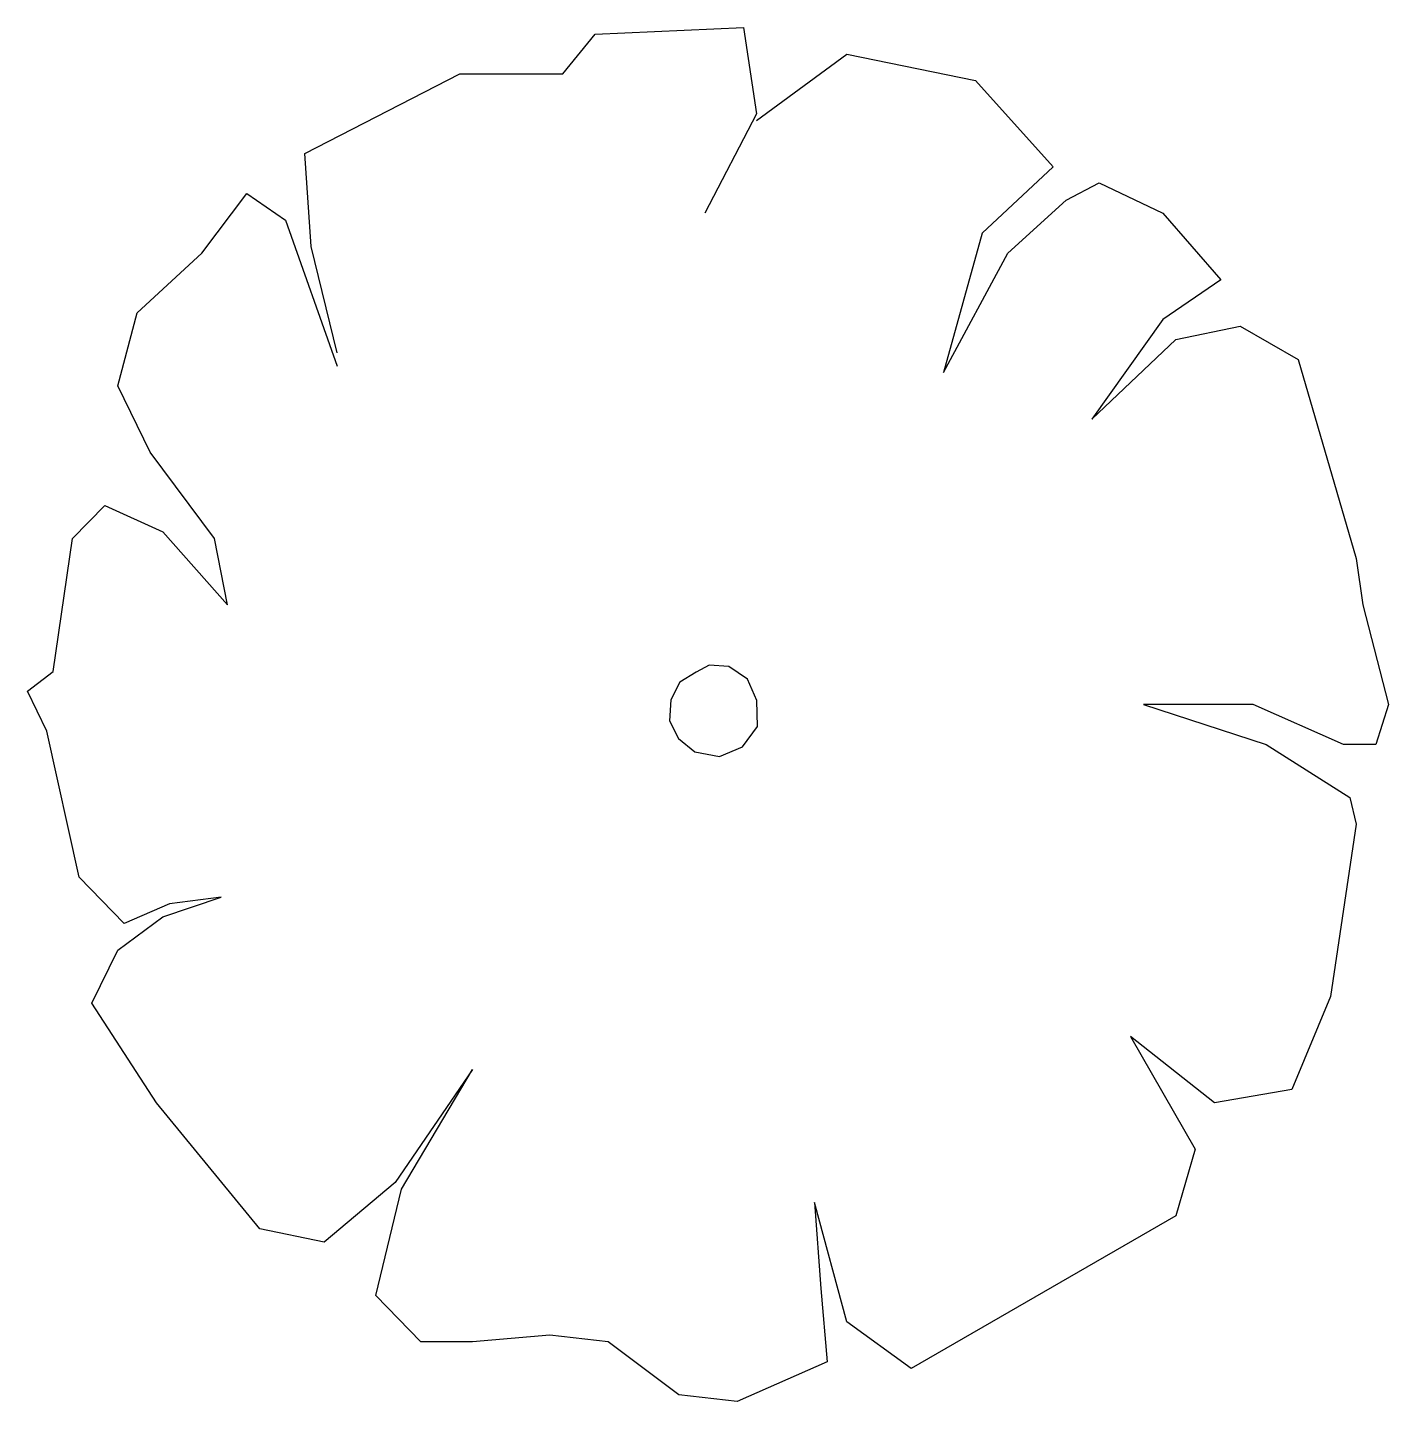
# Model space of a CAD drawing. Header units: millimetres. Extents: x 293.56 to 295.58, y 2543.04 to 2545.08.
import ezdxf

# ---------------------------------------------------------------- set-up
doc = ezdxf.new("R2010")
doc.units = ezdxf.units.MM
doc.header["$LTSCALE"] = 10
doc.layers.add('Vegetais', color=94, linetype='Continuous')

msp = doc.modelspace()

# ---------------------------------------------------------------- linework, layer by layer
at = {"layer": 'Vegetais'}
for p, q in [((294.3552, 2545.011), (294.403, 2545.07)), ((294.403, 2545.07), (294.6228, 2545.0799)), ((294.6228, 2545.0799), (294.6419, 2544.952)), ((294.6419, 2544.9422), (294.7757, 2545.0405)), ((294.7757, 2545.0405), (294.9668, 2545.0012)), ((293.9729, 2544.893), (294.2023, 2545.011)), ((294.2023, 2545.011), (294.3552, 2545.011)), ((294.9668, 2545.0012), (295.0816, 2544.8733)), ((294.6419, 2544.952), (294.5655, 2544.8045)), ((293.9824, 2544.7553), (293.9729, 2544.893)), ((295.0816, 2544.8733), (294.9764, 2544.775)), ((295.1007, 2544.8241), (295.1499, 2544.8496)), ((295.1499, 2544.8496), (295.244, 2544.8045)), ((293.82, 2544.7455), (293.8868, 2544.834)), ((293.8868, 2544.834), (293.9442, 2544.7946)), ((295.0147, 2544.7455), (295.1007, 2544.8241)), ((295.244, 2544.8045), (295.33, 2544.7061)), ((293.9442, 2544.7946), (294.0207, 2544.5782)), ((294.0207, 2544.5979), (293.9824, 2544.7553)), ((294.9764, 2544.775), (294.9191, 2544.5684)), ((293.7244, 2544.6569), (293.82, 2544.7455)), ((294.9191, 2544.5684), (295.0147, 2544.7455)), ((295.33, 2544.7061), (295.244, 2544.6471)), ((293.6957, 2544.5487), (293.7244, 2544.6569)), ((295.244, 2544.6471), (295.1389, 2544.4996)), ((295.2632, 2544.6176), (295.3587, 2544.6372)), ((295.3587, 2544.6372), (295.4448, 2544.5881)), ((295.1389, 2544.4996), (295.2632, 2544.6176)), ((295.4448, 2544.5881), (295.5308, 2544.293)), ((293.7435, 2544.4504), (293.6957, 2544.5487)), ((293.8391, 2544.3225), (293.7435, 2544.4504)), ((293.6288, 2544.3225), (293.6766, 2544.3717)), ((293.6766, 2544.3717), (293.7626, 2544.3323)), ((293.7626, 2544.3323), (293.8582, 2544.2242)), ((293.6002, 2544.1258), (293.6288, 2544.3225)), ((293.8582, 2544.2242), (293.8391, 2544.3225)), ((295.5308, 2544.293), (295.5403, 2544.2242)), ((295.5403, 2544.2242), (295.5785, 2544.0766)), ((293.5619, 2544.0963), (293.6002, 2544.1258)), ((294.5526, 2544.1245), (294.5283, 2544.1099)), ((294.5718, 2544.1349), (294.5526, 2544.1245)), ((294.6013, 2544.1329), (294.5718, 2544.1349)), ((294.6286, 2544.1141), (294.6013, 2544.1329)), ((294.5283, 2544.1099), (294.5151, 2544.0838)), ((294.6428, 2544.0828), (294.6286, 2544.1141)), ((293.5906, 2544.0373), (293.5619, 2544.0963)), ((294.5151, 2544.0838), (294.5131, 2544.0526)), ((294.6438, 2544.0442), (294.6428, 2544.0828)), ((295.3778, 2544.0766), (295.2153, 2544.0766)), ((295.2153, 2544.0766), (295.397, 2544.0176)), ((295.5117, 2544.0176), (295.3778, 2544.0766)), ((295.5785, 2544.0766), (295.5595, 2544.0176)), ((294.5131, 2544.0526), (294.5263, 2544.0265)), ((294.6215, 2544.014), (294.6438, 2544.0442)), ((293.6383, 2543.8209), (293.5906, 2544.0373)), ((294.5263, 2544.0265), (294.5506, 2544.0067)), ((294.5506, 2544.0067), (294.5871, 2543.9994)), ((294.5871, 2543.9994), (294.6215, 2544.014)), ((295.397, 2544.0176), (295.5212, 2543.9389)), ((295.5595, 2544.0176), (295.5117, 2544.0176)), ((295.5212, 2543.9389), (295.5308, 2543.8996)), ((295.5308, 2543.8996), (295.4925, 2543.6438)), ((293.7053, 2543.752), (293.6383, 2543.8209)), ((293.7722, 2543.7815), (293.7053, 2543.752)), ((293.7626, 2543.7619), (293.8487, 2543.7914)), ((293.8487, 2543.7914), (293.7722, 2543.7815)), ((293.6957, 2543.7127), (293.7626, 2543.7619)), ((293.6575, 2543.634), (293.6957, 2543.7127)), ((295.4925, 2543.6438), (295.4352, 2543.5061)), ((293.753, 2543.4865), (293.6575, 2543.634)), ((295.3205, 2543.4865), (295.1963, 2543.5848)), ((295.1963, 2543.5848), (295.2918, 2543.4176)), ((294.2214, 2543.5357), (294.1067, 2543.3684)), ((294.1162, 2543.3586), (294.2214, 2543.5357)), ((295.4352, 2543.5061), (295.3205, 2543.4865)), ((293.906, 2543.2996), (293.753, 2543.4865)), ((295.2918, 2543.4176), (295.2632, 2543.3192)), ((294.1067, 2543.3684), (294.0015, 2543.2799)), ((294.078, 2543.2012), (294.1162, 2543.3586)), ((294.7757, 2543.1619), (294.7279, 2543.3389)), ((294.7279, 2543.3389), (294.7375, 2543.2111)), ((295.2632, 2543.3192), (294.8713, 2543.093)), ((294.0015, 2543.2799), (293.906, 2543.2996)), ((294.7375, 2543.2111), (294.747, 2543.1029)), ((294.1449, 2543.1324), (294.078, 2543.2012)), ((294.8713, 2543.093), (294.7757, 2543.1619)), ((294.2214, 2543.1324), (294.1449, 2543.1324)), ((294.3361, 2543.1422), (294.2214, 2543.1324)), ((294.4221, 2543.1324), (294.3361, 2543.1422)), ((294.5272, 2543.0537), (294.4221, 2543.1324)), ((294.747, 2543.1029), (294.6132, 2543.0439)), ((294.6132, 2543.0439), (294.5272, 2543.0537))]:
    msp.add_line(p, q, dxfattribs=at)

doc.saveas('drawing.dxf')
